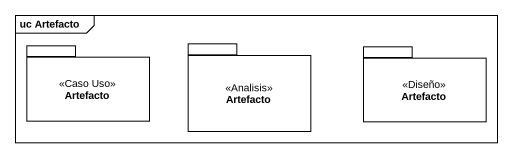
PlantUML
@startuml
mainframe uc Artefacto
package Artefacto <<Caso Uso>> {
}
package "Artefacto" as Artefacto_2 <<Analisis>> {
}
package "Artefacto" as Artefacto_3 <<Diseño>> {
}
@enduml
